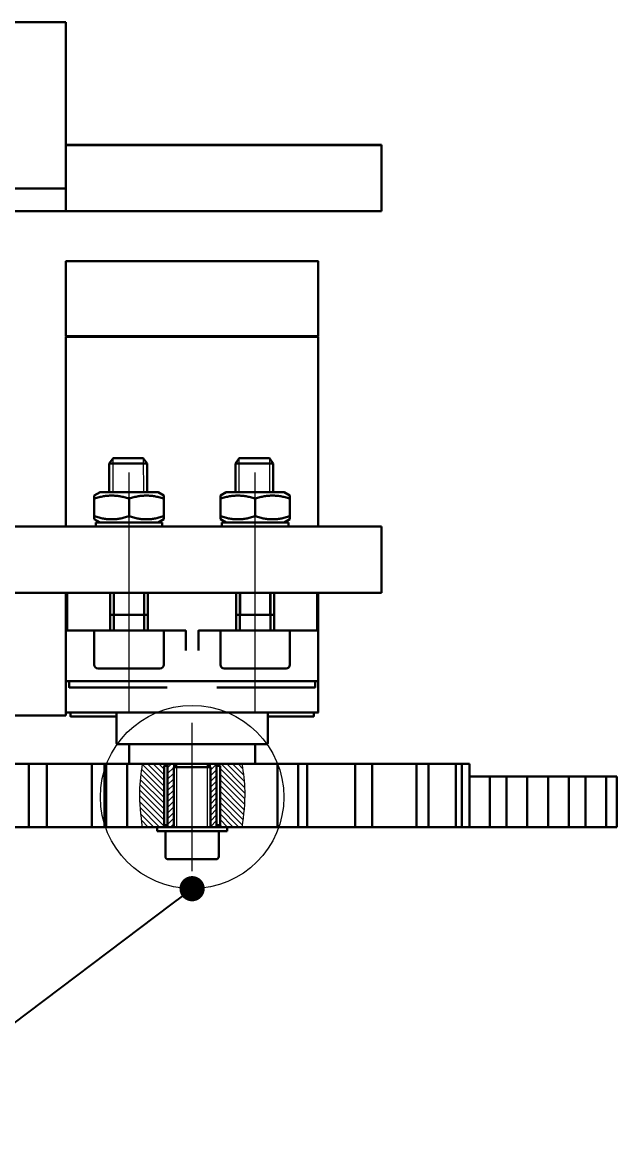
# Model space of a CAD drawing. Header units: millimetres. Extents: x 587 to 10361, y -8386 to 1488.
# Drawn here: x 8498.8 to 8545.9, y -6329.8 to -6242.1 of the extents above; entities that cross this region are included whole.
import ezdxf
from ezdxf import colors
from ezdxf.entities.mleader import LeaderData, LeaderLine
from ezdxf.math import Vec2, Vec3

# ---------------------------------------------------------------- set-up
doc = ezdxf.new("R2010")
doc.units = ezdxf.units.MM
doc.linetypes.add('ACAD_ISO10W100', pattern=[18, 12, -3, 0, -3])
doc.linetypes.add('CENTER2', pattern=[28.575, 19.05, -3.175, 3.175, -3.175])
for name, color, linetype, lineweight in [('Cienka', 30, 'Continuous', 0), ('Gruba', 7, 'Continuous', 30), ('Kreskowanie', 10, 'Continuous', 0), ('Przekrój', 50, 'Continuous', 15), ('Symetria', 210, 'ACAD_ISO10W100', 0), ('Widoczne (ISO)', 7, 'Continuous', 30), ('Wymiar', 3, 'Continuous', 20)]:
    doc.layers.add(name, color=color, linetype=linetype, lineweight=lineweight)

# ---------------------------------------------------------------- blocks, each defined once
blk = doc.blocks.new('*U466')
at = {"layer": 'Symetria', "color": 0, "linetype": 'CENTER2', "transparency": 16777216}
blk.add_line((0, -5.876), (0, 5.876), dxfattribs=at)
blk = doc.blocks.new('*U467')
at = {"layer": 'Symetria', "color": 0, "linetype": 'CENTER2', "transparency": 16777216}
blk.add_line((0, -17.683), (0, 4.01), dxfattribs=at)
blk = doc.blocks.new('*U468')
at = {"layer": 'Symetria', "color": 0, "linetype": 'CENTER2', "transparency": 16777216}
blk.add_line((0, -17.683), (0, 4.01), dxfattribs=at)
blk = doc.blocks.new('_Dot')
at = {"color": 0, "linetype": 'ByBlock', "lineweight": -2}
blk.add_line((-0.5, 0), (-1, 0), dxfattribs=at)
at = {"color": 0, "linetype": 'ByBlock', "const_width": 0.5}
blk.add_lwpolyline([(-0.25, 0, 1), (0.25, 0, 1)], format="xyb", close=True, dxfattribs=at)

msp = doc.modelspace()

# ---------------------------------------------------------------- hatches: boundary and pattern name
at = {"layer": 'Kreskowanie'}
h = msp.add_hatch(dxfattribs=at)
h.set_pattern_fill('ANSI31', color=256, scale=0.1, angle=90)
h.set_pattern_definition([(135, (-397.05957, -1376.1376), (-0.224506403, -0.224506403), [])])
edge = h.paths.add_edge_path()
edge.add_line((8510.025, -6301.105), (8510.299, -6300.962))
edge.add_line((8510.299, -6300.962), (8510.02, -6300.962))
edge.add_line((8510.02, -6300.962), (8509.491, -6300.962))
edge.add_line((8509.491, -6300.962), (8508.29, -6300.962))
edge.add_spline(control_points=[(8508.29, -6300.962), (8508.191, -6301.679), (8507.961, -6303.343), (8508.171, -6305.013), (8508.29, -6305.962)], knot_values=[0, 0, 0, 0, 2.163788, 5.018911, 5.018911, 5.018911, 5.018911], degree=3, periodic=0)
edge.add_line((8508.29, -6305.962), (8509.491, -6305.962))
edge.add_line((8509.491, -6305.962), (8509.944, -6305.962))
edge.add_line((8509.944, -6305.962), (8510.299, -6305.962))
edge.add_line((8510.299, -6305.962), (8510.025, -6305.819))
edge.add_line((8510.025, -6305.819), (8510.025, -6301.105))
edge = h.paths.add_edge_path()
edge.add_spline(control_points=[(8516.2, -6305.962), (8516.319, -6305.013), (8516.529, -6303.343), (8516.299, -6301.679), (8516.2, -6300.962)], knot_values=[0, 0, 0, 0, 2.855123, 5.018911, 5.018911, 5.018911, 5.018911], degree=3, periodic=0)
edge.add_line((8516.2, -6300.962), (8514.967, -6300.962))
edge.add_line((8514.967, -6300.962), (8514.192, -6300.962))
edge.add_line((8514.192, -6300.962), (8514.465, -6301.105))
edge.add_line((8514.465, -6301.105), (8514.465, -6305.819))
edge.add_line((8514.465, -6305.819), (8514.192, -6305.962))
edge.add_line((8514.192, -6305.962), (8514.628, -6305.962))
edge.add_line((8514.628, -6305.962), (8515.045, -6305.962))
edge.add_line((8515.045, -6305.962), (8516.2, -6305.962))
h = msp.add_hatch(dxfattribs=at)
h.set_pattern_fill('ANSI31', color=256, scale=0.1, angle=180)
h.set_pattern_definition([(225, (4671.03928, -14709.23182), (0.224506403, -0.224506403), [])])
h.paths.add_polyline_path([(8510.299, -6300.962), (8510.299, -6305.962), (8510.785, -6305.962), (8510.785, -6301.21), (8510.785, -6300.962)])
h.paths.add_polyline_path([(8513.705, -6300.962), (8513.705, -6301.21), (8513.705, -6305.962), (8514.192, -6305.962), (8514.192, -6300.962)])

# ---------------------------------------------------------------- linework, layer by layer
at = {"layer": 'Cienka'}
for p, q in [((8505.982, -6279.412), (8505.988, -6276.692)), ((8508.375, -6276.692), (8508.38, -6279.412)), ((8515.982, -6279.412), (8515.988, -6276.692)), ((8518.375, -6276.692), (8518.38, -6279.412)), ((8506.046, -6287.385), (8506.046, -6289.135)), ((8508.444, -6289.135), (8508.444, -6287.385)), ((8516.046, -6287.385), (8516.046, -6289.135)), ((8518.444, -6289.135), (8518.444, -6287.385)), ((8510.785, -6301.21), (8510.785, -6300.962)), ((8511.034, -6305.962), (8511.034, -6300.962)), ((8513.457, -6305.962), (8513.457, -6300.962)), ((8513.705, -6301.21), (8513.705, -6300.962))]:
    msp.add_line(p, q, dxfattribs=at)
at = {"layer": 'Gruba'}
for p, q in [((8450.245, -6242.112), (8502.245, -6242.112)), ((8502.245, -6242.112), (8502.245, -6257.112)), ((8502.245, -6251.839), (8527.245, -6251.839)), ((8502.245, -6251.875), (8527.245, -6251.875)), ((8527.245, -6251.839), (8527.245, -6251.875)), ((8527.245, -6257.112), (8527.245, -6251.875)), ((8502.245, -6255.3), (8467.649, -6255.3)), ((8502.245, -6257.112), (8475.245, -6257.112)), ((8502.245, -6257.112), (8527.245, -6257.112)), ((8502.245, -6267.031), (8502.245, -6261.095)), ((8502.345, -6261.085), (8502.255, -6261.085)), ((8502.345, -6261.085), (8522.145, -6261.085)), ((8522.235, -6261.085), (8522.145, -6261.085)), ((8522.245, -6261.095), (8522.245, -6267.031)), ((8502.345, -6267.031), (8502.245, -6267.031)), ((8502.245, -6282.112), (8502.245, -6267.081)), ((8502.245, -6267.081), (8502.345, -6267.081)), ((8502.295, -6267.031), (8502.295, -6267.081)), ((8522.145, -6267.031), (8502.345, -6267.031)), ((8502.345, -6267.081), (8522.145, -6267.081)), ((8522.145, -6267.031), (8522.245, -6267.031)), ((8522.245, -6267.081), (8522.145, -6267.081)), ((8522.195, -6267.031), (8522.195, -6267.081)), ((8522.245, -6267.081), (8522.245, -6282.112)), ((8505.988, -6276.692), (8505.681, -6277.119)), ((8505.681, -6277.119), (8508.681, -6277.119)), ((8505.681, -6279.412), (8505.681, -6277.119)), ((8508.375, -6276.692), (8505.988, -6276.692)), ((8508.375, -6276.692), (8508.681, -6277.119)), ((8508.681, -6279.412), (8508.681, -6277.119)), ((8515.988, -6276.692), (8515.681, -6277.119)), ((8515.681, -6279.412), (8515.681, -6277.119)), ((8515.681, -6277.119), (8518.681, -6277.119)), ((8518.375, -6276.692), (8515.988, -6276.692)), ((8518.375, -6276.692), (8518.681, -6277.119)), ((8518.681, -6279.412), (8518.681, -6277.119)), ((8504.945, -6279.412), (8504.495, -6279.672)), ((8504.495, -6279.672), (8504.495, -6279.917)), ((8504.495, -6279.917), (8504.495, -6281.307)), ((8504.945, -6279.412), (8509.545, -6279.412)), ((8507.245, -6279.917), (8507.245, -6281.307)), ((8509.545, -6279.412), (8509.995, -6279.672)), ((8509.995, -6279.917), (8509.995, -6279.672)), ((8509.995, -6279.917), (8509.995, -6281.307)), ((8514.945, -6279.412), (8514.495, -6279.672)), ((8514.495, -6279.672), (8514.495, -6279.917)), ((8514.495, -6279.917), (8514.495, -6281.307)), ((8514.945, -6279.412), (8519.545, -6279.412)), ((8517.245, -6279.917), (8517.245, -6281.307)), ((8519.545, -6279.412), (8519.995, -6279.672)), ((8519.995, -6279.917), (8519.995, -6279.672)), ((8519.995, -6279.917), (8519.995, -6281.307)), ((8504.495, -6281.307), (8504.495, -6281.552)), ((8504.945, -6281.812), (8504.495, -6281.552)), ((8504.61, -6281.812), (8507.245, -6281.812)), ((8504.61, -6281.812), (8504.61, -6282.112)), ((8509.545, -6281.812), (8504.945, -6281.812)), ((8509.88, -6281.812), (8507.245, -6281.812)), ((8509.545, -6281.812), (8509.995, -6281.552)), ((8509.88, -6282.112), (8509.88, -6281.812)), ((8509.995, -6281.552), (8509.995, -6281.307)), ((8514.495, -6281.307), (8514.495, -6281.552)), ((8514.945, -6281.812), (8514.495, -6281.552)), ((8514.61, -6281.812), (8517.245, -6281.812)), ((8514.61, -6281.812), (8514.61, -6282.112)), ((8519.545, -6281.812), (8514.945, -6281.812)), ((8519.88, -6281.812), (8517.245, -6281.812)), ((8519.545, -6281.812), (8519.995, -6281.552)), ((8519.88, -6282.112), (8519.88, -6281.812)), ((8519.995, -6281.552), (8519.995, -6281.307)), ((8527.245, -6282.112), (8497.245, -6282.112)), ((8507.245, -6282.112), (8504.61, -6282.112)), ((8507.245, -6282.112), (8509.88, -6282.112)), ((8517.245, -6282.112), (8514.61, -6282.112)), ((8517.245, -6282.112), (8519.88, -6282.112)), ((8527.245, -6287.385), (8527.245, -6282.112)), ((8497.245, -6287.385), (8527.245, -6287.385)), ((8502.245, -6294.375), (8502.245, -6287.385)), ((8502.345, -6290.375), (8502.345, -6287.395)), ((8505.745, -6290.285), (8505.745, -6287.385)), ((8506.039, -6287.395), (8506.039, -6290.375)), ((8506.046, -6287.385), (8506.046, -6289.135)), ((8508.444, -6289.135), (8508.444, -6287.385)), ((8508.451, -6287.395), (8508.451, -6290.375)), ((8508.745, -6290.285), (8508.745, -6287.385)), ((8515.745, -6290.285), (8515.745, -6287.385)), ((8516.039, -6287.395), (8516.039, -6290.375)), ((8516.046, -6287.385), (8516.046, -6289.135)), ((8518.444, -6289.135), (8518.444, -6287.385)), ((8518.451, -6287.395), (8518.451, -6290.375)), ((8518.745, -6290.285), (8518.745, -6287.385)), ((8522.145, -6287.395), (8522.145, -6290.375)), ((8522.245, -6287.385), (8522.245, -6294.375)), ((8508.745, -6289.135), (8505.745, -6289.135)), ((8508.451, -6289.135), (8506.039, -6289.135)), ((8518.745, -6289.135), (8515.745, -6289.135)), ((8518.451, -6289.135), (8516.039, -6289.135)), ((8502.355, -6290.385), (8503.345, -6290.385)), ((8505.639, -6290.385), (8503.345, -6290.385)), ((8504.495, -6293.085), (8504.495, -6290.385)), ((8509.994, -6290.385), (8504.496, -6290.385)), ((8505.639, -6290.385), (8506.029, -6290.385)), ((8508.461, -6290.385), (8506.029, -6290.385)), ((8508.461, -6290.385), (8508.851, -6290.385)), ((8511.735, -6290.385), (8508.851, -6290.385)), ((8509.995, -6293.085), (8509.995, -6290.385)), ((8511.745, -6290.627), (8511.745, -6290.395)), ((8511.745, -6291.963), (8511.745, -6290.627)), ((8512.745, -6290.395), (8512.745, -6290.627)), ((8512.745, -6290.627), (8512.745, -6291.963)), ((8515.639, -6290.385), (8512.755, -6290.385)), ((8514.495, -6293.085), (8514.495, -6290.385)), ((8514.495, -6293.085), (8514.495, -6290.385)), ((8519.994, -6290.385), (8514.496, -6290.385)), ((8515.639, -6290.385), (8516.029, -6290.385)), ((8518.461, -6290.385), (8516.029, -6290.385)), ((8518.461, -6290.385), (8518.851, -6290.385)), ((8521.145, -6290.385), (8518.851, -6290.385)), ((8519.995, -6293.085), (8519.995, -6290.385)), ((8519.995, -6293.085), (8519.995, -6290.385)), ((8521.145, -6290.385), (8522.135, -6290.385)), ((8509.695, -6293.385), (8504.795, -6293.385)), ((8519.695, -6293.385), (8514.795, -6293.385)), ((8519.695, -6293.385), (8514.795, -6293.385)), ((8502.245, -6297.112), (8502.245, -6294.375)), ((8502.255, -6294.385), (8502.345, -6294.385)), ((8522.145, -6294.385), (8502.345, -6294.385)), ((8502.495, -6294.875), (8502.495, -6294.395)), ((8510.279, -6294.885), (8502.505, -6294.885)), ((8521.985, -6294.885), (8514.211, -6294.885)), ((8521.995, -6294.395), (8521.995, -6294.875)), ((8522.145, -6294.385), (8522.235, -6294.385)), ((8522.245, -6294.392), (8522.245, -6296.875)), ((8502.245, -6297.112), (8450.245, -6297.112)), ((8502.255, -6296.885), (8522.235, -6296.885)), ((8502.595, -6296.885), (8502.595, -6296.895)), ((8502.595, -6297.185), (8502.595, -6296.895)), ((8506.245, -6297.195), (8502.605, -6297.195)), ((8506.245, -6299.285), (8506.245, -6296.985)), ((8518.245, -6299.285), (8518.245, -6296.985)), ((8521.885, -6297.195), (8518.245, -6297.195)), ((8521.895, -6296.895), (8521.895, -6296.885)), ((8521.895, -6296.895), (8521.895, -6297.185)), ((8506.345, -6299.385), (8518.145, -6299.385)), ((8507.245, -6300.862), (8507.245, -6299.485)), ((8517.245, -6300.862), (8517.245, -6299.485)), ((8499.297, -6300.962), (8495.503, -6300.962)), ((8499.297, -6300.962), (8499.297, -6305.962)), ((8500.733, -6300.962), (8499.297, -6300.962)), ((8500.733, -6305.962), (8500.733, -6300.962)), ((8504.286, -6300.962), (8500.733, -6300.962)), ((8504.286, -6305.962), (8504.286, -6300.962)), ((8505.305, -6300.962), (8504.286, -6300.962)), ((8505.305, -6305.962), (8505.305, -6300.962)), ((8505.427, -6300.962), (8505.305, -6300.962)), ((8505.427, -6300.962), (8505.427, -6305.962)), ((8507.089, -6300.962), (8505.427, -6300.962)), ((8507.089, -6305.962), (8507.089, -6300.962)), ((8509.491, -6300.962), (8507.089, -6300.962)), ((8507.345, -6300.962), (8517.145, -6300.962)), ((8510.856, -6300.962), (8509.491, -6300.962)), ((8510.299, -6300.962), (8510.02, -6300.962)), ((8510.299, -6300.962), (8510.025, -6301.105)), ((8510.025, -6305.819), (8510.025, -6301.105)), ((8510.025, -6301.105), (8510.299, -6301.105)), ((8510.299, -6305.962), (8510.299, -6300.962)), ((8510.785, -6301.21), (8511.034, -6300.962)), ((8512.225, -6300.962), (8510.856, -6300.962)), ((8513.951, -6300.962), (8512.225, -6300.962)), ((8513.705, -6301.21), (8513.457, -6300.962)), ((8514.967, -6300.962), (8513.951, -6300.962)), ((8514.192, -6305.962), (8514.192, -6300.962)), ((8514.192, -6300.962), (8514.465, -6301.105)), ((8514.465, -6301.105), (8514.192, -6301.105)), ((8514.465, -6305.819), (8514.465, -6301.105)), ((8516.314, -6300.962), (8514.967, -6300.962)), ((8519.024, -6300.962), (8516.314, -6300.962)), ((8519.024, -6300.962), (8519.024, -6305.962)), ((8520.645, -6300.962), (8519.024, -6300.962)), ((8520.645, -6305.962), (8520.645, -6300.962)), ((8520.662, -6300.962), (8520.645, -6300.962)), ((8520.662, -6305.962), (8520.662, -6300.962)), ((8521.375, -6300.962), (8520.662, -6300.962)), ((8521.375, -6305.962), (8521.375, -6300.962)), ((8525.16, -6300.962), (8521.375, -6300.962)), ((8525.16, -6300.962), (8525.16, -6305.962)), ((8526.517, -6300.962), (8525.16, -6300.962)), ((8526.517, -6305.962), (8526.517, -6300.962)), ((8530.031, -6300.962), (8526.517, -6300.962)), ((8530.031, -6300.962), (8530.031, -6305.962)), ((8530.992, -6300.962), (8530.031, -6300.962)), ((8530.992, -6305.962), (8530.992, -6300.962)), ((8533.162, -6300.962), (8530.992, -6300.962)), ((8533.162, -6300.962), (8533.162, -6305.962)), ((8533.632, -6300.962), (8533.162, -6300.962)), ((8533.632, -6305.962), (8533.632, -6300.962)), ((8534.245, -6300.962), (8533.632, -6300.962)), ((8534.245, -6300.962), (8534.245, -6305.962)), ((8534.245, -6300.962), (8534.245, -6305.962)), ((8510.785, -6305.962), (8510.785, -6301.21)), ((8510.785, -6301.21), (8512.245, -6301.21)), ((8513.705, -6301.21), (8512.245, -6301.21)), ((8513.705, -6305.962), (8513.705, -6301.21)), ((8534.245, -6301.962), (8535.836, -6301.962)), ((8535.836, -6301.962), (8535.836, -6305.962)), ((8535.836, -6301.962), (8537.156, -6301.962)), ((8537.156, -6301.962), (8537.156, -6305.962)), ((8537.156, -6301.962), (8538.794, -6301.962)), ((8538.794, -6301.962), (8538.794, -6305.962)), ((8540.478, -6301.962), (8538.794, -6301.962)), ((8540.478, -6305.962), (8540.478, -6301.962)), ((8540.478, -6301.962), (8542.116, -6301.962)), ((8542.116, -6301.962), (8542.116, -6305.962)), ((8542.116, -6301.962), (8543.436, -6301.962)), ((8543.436, -6301.962), (8543.436, -6305.962)), ((8543.436, -6301.962), (8545.074, -6301.962)), ((8545.074, -6301.962), (8545.074, -6305.962)), ((8545.915, -6301.962), (8545.074, -6301.962)), ((8545.915, -6301.962), (8545.915, -6305.962)), ((8499.297, -6305.962), (8495.503, -6305.962)), ((8500.733, -6305.962), (8499.297, -6305.962)), ((8504.286, -6305.962), (8500.733, -6305.962)), ((8505.305, -6305.962), (8504.286, -6305.962)), ((8505.427, -6305.962), (8505.305, -6305.962)), ((8507.089, -6305.962), (8505.427, -6305.962)), ((8509.491, -6305.962), (8507.089, -6305.962)), ((8511.133, -6305.962), (8509.464, -6305.962)), ((8509.464, -6306.296), (8509.464, -6305.962)), ((8509.464, -6305.962), (8509.464, -6306.296)), ((8511.133, -6305.962), (8509.464, -6305.962)), ((8515.026, -6306.296), (8509.464, -6306.296)), ((8515.026, -6306.296), (8509.464, -6306.296)), ((8510.856, -6305.962), (8509.491, -6305.962)), ((8510.299, -6305.962), (8510.025, -6305.819)), ((8510.025, -6305.819), (8510.299, -6305.819)), ((8510.132, -6308.298), (8510.132, -6306.296)), ((8510.132, -6308.298), (8510.132, -6306.296)), ((8512.225, -6305.962), (8510.856, -6305.962)), ((8514.628, -6305.962), (8511.133, -6305.962)), ((8514.628, -6305.962), (8511.133, -6305.962)), ((8513.951, -6305.962), (8512.225, -6305.962)), ((8514.967, -6305.962), (8513.951, -6305.962)), ((8514.192, -6305.962), (8514.465, -6305.819)), ((8514.465, -6305.819), (8514.192, -6305.819)), ((8514.358, -6308.298), (8514.358, -6306.296)), ((8514.358, -6308.298), (8514.358, -6306.296)), ((8515.026, -6305.962), (8514.628, -6305.962)), ((8515.026, -6305.962), (8514.628, -6305.962)), ((8516.314, -6305.962), (8514.967, -6305.962)), ((8515.026, -6305.962), (8515.026, -6306.296)), ((8515.026, -6305.962), (8515.026, -6306.296)), ((8519.024, -6305.962), (8516.314, -6305.962)), ((8520.645, -6305.962), (8519.024, -6305.962)), ((8520.662, -6305.962), (8520.645, -6305.962)), ((8521.375, -6305.962), (8520.662, -6305.962)), ((8525.16, -6305.962), (8521.375, -6305.962)), ((8526.517, -6305.962), (8525.16, -6305.962)), ((8530.031, -6305.962), (8526.517, -6305.962)), ((8530.992, -6305.962), (8530.031, -6305.962)), ((8533.162, -6305.962), (8530.992, -6305.962)), ((8533.632, -6305.962), (8533.162, -6305.962)), ((8534.245, -6305.962), (8533.632, -6305.962)), ((8534.245, -6305.962), (8535.836, -6305.962)), ((8535.836, -6305.962), (8537.156, -6305.962)), ((8537.156, -6305.962), (8538.794, -6305.962)), ((8538.794, -6305.962), (8540.478, -6305.962)), ((8540.478, -6305.962), (8542.116, -6305.962)), ((8542.116, -6305.962), (8543.436, -6305.962)), ((8543.436, -6305.962), (8545.074, -6305.962)), ((8545.074, -6305.962), (8545.915, -6305.962)), ((8514.136, -6308.52), (8510.354, -6308.52)), ((8514.136, -6308.52), (8510.354, -6308.52))]:
    msp.add_line(p, q, dxfattribs=at)
for centre, radius, start, end in [((8502.255, -6261.095), 0.01, 90, 180), ((8522.235, -6261.095), 0.01, 0, 90), ((8502.355, -6287.395), 0.01, 90, 180), ((8506.029, -6287.395), 0.01, 0, 90), ((8508.461, -6287.395), 0.01, 90, 180), ((8516.029, -6287.395), 0.01, 0, 90), ((8518.461, -6287.395), 0.01, 90, 180), ((8522.135, -6287.395), 0.01, 0, 90), ((8502.355, -6290.375), 0.01, 180, 270), ((8505.645, -6290.285), 0.1, 270, 0), ((8506.029, -6290.375), 0.01, 270, 0), ((8508.461, -6290.375), 0.01, 180, 270), ((8508.845, -6290.285), 0.1, 180, 270), ((8511.735, -6290.395), 0.01, 0, 90), ((8512.755, -6290.395), 0.01, 90, 180), ((8515.645, -6290.285), 0.1, 270, 0), ((8516.029, -6290.375), 0.01, 270, 0), ((8518.461, -6290.375), 0.01, 180, 270), ((8518.845, -6290.285), 0.1, 180, 270), ((8522.135, -6290.375), 0.01, 270, 0), ((8504.795, -6293.085), 0.3, 180, 270), ((8509.695, -6293.085), 0.3, 270, 0), ((8514.795, -6293.085), 0.3, 180, 270), ((8514.795, -6293.085), 0.3, 180, 270), ((8519.695, -6293.085), 0.3, 270, 0), ((8519.695, -6293.085), 0.3, 270, 0), ((8502.255, -6294.375), 0.01, 180, 270), ((8502.485, -6294.395), 0.01, 0, 90), ((8502.505, -6294.875), 0.01, 180, 270), ((8521.985, -6294.875), 0.01, 270, 0), ((8522.005, -6294.395), 0.01, 90, 180), ((8522.235, -6294.375), 0.01, 270, 0), ((8502.255, -6296.875), 0.01, 180, 270), ((8502.605, -6297.185), 0.01, 180, 270), ((8506.145, -6296.985), 0.1, 0, 90), ((8518.345, -6296.985), 0.1, 90, 180), ((8521.885, -6297.185), 0.01, 270, 0), ((8522.235, -6296.875), 0.01, 270, 0), ((8506.345, -6299.285), 0.1, 180, 270), ((8507.145, -6299.485), 0.1, 0, 90), ((8517.345, -6299.485), 0.1, 90, 180), ((8518.145, -6299.285), 0.1, 270, 0), ((8507.345, -6300.862), 0.1, 180, 270), ((8517.145, -6300.862), 0.1, 270, 0), ((8510.354, -6308.298), 0.222, 180, 270), ((8510.354, -6308.298), 0.222, 180, 270), ((8514.136, -6308.298), 0.222, 270, 0), ((8514.136, -6308.298), 0.222, 270, 0)]:
    msp.add_arc(centre, radius, start, end, dxfattribs=at)
for points in [[(8504.495, -6279.917), (8505.87, -6279.459), (8507.245, -6279.917)], [(8507.245, -6279.917), (8508.62, -6279.459), (8509.995, -6279.917)], [(8514.495, -6279.917), (8515.87, -6279.459), (8517.245, -6279.917)], [(8517.245, -6279.917), (8518.62, -6279.459), (8519.995, -6279.917)], [(8507.245, -6281.307), (8505.87, -6281.765), (8504.495, -6281.307)], [(8509.995, -6281.307), (8508.62, -6281.765), (8507.245, -6281.307)], [(8517.245, -6281.307), (8515.87, -6281.765), (8514.495, -6281.307)], [(8519.995, -6281.307), (8518.62, -6281.765), (8517.245, -6281.307)]]:
    msp.add_rational_spline(points, [1, 1.15470053838, 1], degree=2, dxfattribs=at)
for points, knots in [([(8505.236, -6290.385), (8505.237, -6290.385), (8505.239, -6290.385), (8505.241, -6290.384), (8505.242, -6290.383), (8505.244, -6290.381), (8505.245, -6290.38), (8505.246, -6290.378), (8505.246, -6290.376), (8505.246, -6290.375)], [0.001481318, 0.001481318, 0.001481318, 0.001481318, 0.001851795, 0.001851795, 0.002222181, 0.002222181, 0.002592457, 0.002592457, 0.00296264, 0.00296264, 0.00296264, 0.00296264]), ([(8509.244, -6290.375), (8509.244, -6290.376), (8509.244, -6290.378), (8509.245, -6290.38), (8509.246, -6290.381), (8509.248, -6290.383), (8509.249, -6290.384), (8509.251, -6290.385), (8509.253, -6290.385), (8509.254, -6290.385)], [0.00296264, 0.00296264, 0.00296264, 0.00296264, 0.003332823, 0.003332823, 0.003703098, 0.003703098, 0.004073484, 0.004073484, 0.004443961, 0.004443961, 0.004443961, 0.004443961]), ([(8515.236, -6290.385), (8515.237, -6290.385), (8515.239, -6290.385), (8515.241, -6290.384), (8515.242, -6290.383), (8515.244, -6290.381), (8515.245, -6290.38), (8515.246, -6290.378), (8515.246, -6290.376), (8515.246, -6290.375)], [0.001481318, 0.001481318, 0.001481318, 0.001481318, 0.001851795, 0.001851795, 0.002222181, 0.002222181, 0.002592457, 0.002592457, 0.00296264, 0.00296264, 0.00296264, 0.00296264]), ([(8519.244, -6290.375), (8519.244, -6290.376), (8519.244, -6290.378), (8519.245, -6290.38), (8519.246, -6290.381), (8519.248, -6290.383), (8519.249, -6290.384), (8519.251, -6290.385), (8519.253, -6290.385), (8519.254, -6290.385)], [0.00296264, 0.00296264, 0.00296264, 0.00296264, 0.003332823, 0.003332823, 0.003703098, 0.003703098, 0.004073484, 0.004073484, 0.004443961, 0.004443961, 0.004443961, 0.004443961]), ([(8502.245, -6294.39), (8502.245, -6294.388), (8502.245, -6294.387), (8502.245, -6294.385)], [0.5, 0.5, 0.5, 0.5, 1, 1, 1, 1]), ([(8502.245, -6294.39), (8502.245, -6294.39), (8502.245, -6294.39), (8502.245, -6294.389), (8502.245, -6294.389), (8502.245, -6294.389), (8502.245, -6294.389), (8502.245, -6294.388), (8502.245, -6294.388), (8502.245, -6294.388), (8502.245, -6294.388), (8502.245, -6294.388), (8502.245, -6294.388), (8502.245, -6294.388), (8502.245, -6294.388), (8502.245, -6294.388), (8502.245, -6294.388), (8502.245, -6294.388)], [0, 0, 0, 0, 0.0001020858, 0.0001020858, 0.0001485244, 0.0001485244, 0.0001783939, 0.0001783939, 0.0002078529, 0.0002078529, 0.0002487659, 0.0002487659, 0.0002888504, 0.0002888504, 0.0004067756, 0.0004067756, 0.0005356001, 0.0005356001, 0.0005356001, 0.0005356001]), ([(8502.245, -6294.39), (8502.245, -6294.39), (8502.245, -6294.39), (8502.245, -6294.389), (8502.245, -6294.389), (8502.245, -6294.389), (8502.245, -6294.389), (8502.245, -6294.388), (8502.245, -6294.388), (8502.245, -6294.388), (8502.245, -6294.388), (8502.245, -6294.388), (8502.245, -6294.388), (8502.245, -6294.388), (8502.245, -6294.388), (8502.245, -6294.388), (8502.245, -6294.388), (8502.245, -6294.388)], [0, 0, 0, 0, 0.000102087, 0.000102087, 0.0001485156, 0.0001485156, 0.0001783909, 0.0001783909, 0.0002078621, 0.0002078621, 0.0002487751, 0.0002487751, 0.0002888596, 0.0002888596, 0.0004067804, 0.0004067804, 0.0005356105, 0.0005356105, 0.0005356105, 0.0005356105]), ([(8502.245, -6294.392), (8502.245, -6294.392), (8502.245, -6294.392), (8502.246, -6294.392), (8502.246, -6294.392), (8502.246, -6294.392), (8502.246, -6294.392), (8502.247, -6294.393), (8502.248, -6294.393), (8502.25, -6294.393), (8502.25, -6294.393), (8502.25, -6294.393), (8502.25, -6294.393), (8502.252, -6294.393), (8502.254, -6294.393), (8502.256, -6294.393), (8502.257, -6294.393), (8502.259, -6294.393), (8502.259, -6294.389)], [0, 0, 0, 0, 0.2313985, 0.2313985, 0.2313985, 0.25, 0.25, 0.25, 0.4814969, 0.4814969, 0.4814969, 0.5, 0.5, 0.5, 0.7409351, 0.7409351, 0.7409351, 0.8776379, 0.8776379, 0.8776379, 0.8776379]), ([(8502.259, -6294.389), (8502.255, -6294.39), (8502.252, -6294.39), (8502.248, -6294.388), (8502.247, -6294.388), (8502.246, -6294.385)], [0.1223275, 0.1223275, 0.1223275, 0.1223275, 0.5, 0.5, 0.7128648, 0.7128648, 0.7128648, 0.7128648]), ([(8522.225, -6294.394), (8522.229, -6294.393), (8522.231, -6294.393), (8522.234, -6294.393), (8522.236, -6294.393), (8522.238, -6294.393), (8522.24, -6294.393), (8522.24, -6294.393), (8522.24, -6294.393), (8522.24, -6294.393), (8522.242, -6294.393), (8522.243, -6294.393), (8522.244, -6294.392), (8522.244, -6294.392), (8522.244, -6294.392), (8522.244, -6294.392), (8522.245, -6294.392), (8522.245, -6294.392), (8522.245, -6294.392)], [0, 0, 0, 0, 0.25, 0.25, 0.25, 0.5, 0.5, 0.5, 0.518503, 0.518503, 0.518503, 0.75, 0.75, 0.75, 0.768602, 0.768602, 0.768602, 1, 1, 1, 1]), ([(8522.228, -6294.388), (8522.233, -6294.39), (8522.237, -6294.39), (8522.244, -6294.387), (8522.245, -6294.386), (8522.245, -6294.385)], [0, 0, 0, 0, 0.5, 0.5, 1, 1, 1, 1]), ([(8522.245, -6294.375), (8522.245, -6294.377), (8522.245, -6294.378), (8522.245, -6294.382), (8522.245, -6294.383), (8522.245, -6294.385)], [0, 0, 0, 0, 0.5, 0.5, 1, 1, 1, 1]), ([(8522.245, -6294.388), (8522.245, -6294.388), (8522.245, -6294.388), (8522.245, -6294.388), (8522.245, -6294.388), (8522.245, -6294.388), (8522.245, -6294.388), (8522.245, -6294.388), (8522.245, -6294.388), (8522.245, -6294.389), (8522.245, -6294.389), (8522.245, -6294.389), (8522.245, -6294.389), (8522.245, -6294.39), (8522.245, -6294.39), (8522.245, -6294.39)], [0.0079524713, 0.0079524713, 0.0079524713, 0.0079524713, 0.008101978, 0.008101978, 0.0082340587, 0.0082340587, 0.0082739458, 0.0082739458, 0.0082949415, 0.0082949415, 0.0083386731, 0.0083386731, 0.0084117193, 0.0084117193, 0.0084881702, 0.0084881702, 0.0084881702, 0.0084881702]), ([(8522.245, -6294.388), (8522.245, -6294.388), (8522.245, -6294.388), (8522.245, -6294.388), (8522.245, -6294.388), (8522.245, -6294.388), (8522.245, -6294.388), (8522.245, -6294.388), (8522.245, -6294.388), (8522.245, -6294.388), (8522.245, -6294.388), (8522.245, -6294.389), (8522.245, -6294.389), (8522.245, -6294.39), (8522.245, -6294.39), (8522.245, -6294.39)], [0.0177271266, 0.0177271266, 0.0177271266, 0.0177271266, 0.0179429429, 0.0179429429, 0.0179935025, 0.0179935025, 0.0180347649, 0.0180347649, 0.018054842, 0.018054842, 0.0180762085, 0.0180762085, 0.0181640174, 0.0181640174, 0.0182626531, 0.0182626531, 0.0182626531, 0.0182626531])]:
    msp.add_open_spline(points, degree=3, knots=knots, dxfattribs=at)
for points in [[(8502.246, -6294.385), (8502.246, -6294.384), (8502.245, -6294.385), (8502.245, -6294.385)], [(8502.245, -6294.386), (8502.245, -6294.386), (8502.245, -6294.385), (8502.245, -6294.385)], [(8502.245, -6294.392), (8502.245, -6294.391), (8502.245, -6294.391), (8502.245, -6294.39)], [(8502.247, -6294.387), (8502.246, -6294.387), (8502.246, -6294.387), (8502.246, -6294.386)], [(8502.255, -6294.385), (8502.255, -6294.385), (8502.255, -6294.385), (8502.255, -6294.385)], [(8502.263, -6294.389), (8502.261, -6294.388), (8502.26, -6294.389), (8502.259, -6294.389)], [(8502.262, -6294.388), (8502.261, -6294.388), (8502.26, -6294.389), (8502.259, -6294.389)], [(8502.259, -6294.389), (8502.261, -6294.393), (8502.263, -6294.393), (8502.263, -6294.39)], [(8502.264, -6294.39), (8502.263, -6294.389), (8502.263, -6294.389), (8502.262, -6294.388)], [(8522.228, -6294.388), (8522.227, -6294.389), (8522.227, -6294.389), (8522.226, -6294.39)], [(8522.235, -6294.385), (8522.235, -6294.385), (8522.235, -6294.385), (8522.235, -6294.385)], [(8522.245, -6294.39), (8522.245, -6294.388), (8522.245, -6294.387), (8522.245, -6294.385)], [(8522.245, -6294.392), (8522.245, -6294.391), (8522.245, -6294.391), (8522.245, -6294.39)]]:
    msp.add_open_spline(points, degree=3, dxfattribs=at)
at = {"layer": 'Przekrój'}
msp.add_circle((8512.245, -6303.586), 7.269, dxfattribs=at)
for points in [[(8508.29, -6300.962), (8508.075, -6303.115), (8508.29, -6305.962)], [(8516.2, -6300.962), (8516.415, -6303.115), (8516.2, -6305.962)]]:
    msp.add_spline(points, degree=3, dxfattribs=at)
at = {"layer": 'Widoczne (ISO)'}
for p, q in [((8513.705, -6300.962), (8510.785, -6300.962)), ((8509.443, -6305.962), (8509.944, -6305.962)), ((8509.944, -6305.962), (8514.546, -6305.962)), ((8509.944, -6305.962), (8514.546, -6305.962)), ((8515.045, -6305.962), (8513.945, -6305.962)), ((8515.045, -6305.962), (8513.945, -6305.962)), ((8514.546, -6305.962), (8515.048, -6305.962)), ((8514.546, -6305.962), (8515.048, -6305.962))]:
    msp.add_line(p, q, dxfattribs=at)

# ---------------------------------------------------------------- block references
at = {"layer": 'Symetria', "linetype": 'CENTER2'}
for name, p in [('*U468', (8507.245, -6279.202)), ('*U467', (8517.245, -6279.202)), ('*U466', (8512.245, -6303.586))]:
    msp.add_blockref(name, p, dxfattribs=at)

# ---------------------------------------------------------------- leaders
at = {"layer": 'Wymiar'}
ml = msp.add_multileader_mtext('Standard', dxfattribs=at)
ml.set_content('G', color=256)
ml.set_leader_properties()
ml.set_arrow_properties(name='DOT')
ml.build(insert=Vec2(0, 0))
ml.multileader.update_dxf_attribs({"text_right_attachment_type": 6, "dogleg_length": 0.36, "arrow_head_size": 2})
ctx = ml.context
ctx.base_point, ctx.char_height, ctx.arrow_head_size, ctx.landing_gap_size, ctx.plane_origin = Vec3(8483.017, -6324.063), 7, 2, 0.09, Vec3(8538.587, -6334.879)
ctx.right_attachment, ctx.text_align_type = 6, 2
notes = []
notes.append((ctx, [(0, (1, 1, 0), (8488.224, -6328.963), (-1, 0), 0.36, [(0, [(8512.245, -6310.855)], 0, [])])]))
ctx.mtext.insert, ctx.mtext.alignment, ctx.mtext.flow_direction = Vec3(8487.774, -6320.563), 3, 5
for ctx, leaders in notes:
    for number, flags, end, landing, length, lines in leaders:
        leader = LeaderData()
        leader.index, (leader.has_last_leader_line, leader.has_dogleg_vector, leader.attachment_direction) = number, flags
        leader.last_leader_point, leader.dogleg_vector, leader.dogleg_length = Vec3(end), Vec3(landing), length
        for number, points, colour, breaks in lines:
            line = LeaderLine()
            line.index, line.vertices, line.color, line.breaks = number, Vec3.list(points), colors.encode_raw_color(colour), breaks
            leader.lines.append(line)
        ctx.leaders.append(leader)

doc.saveas('drawing.dxf')
